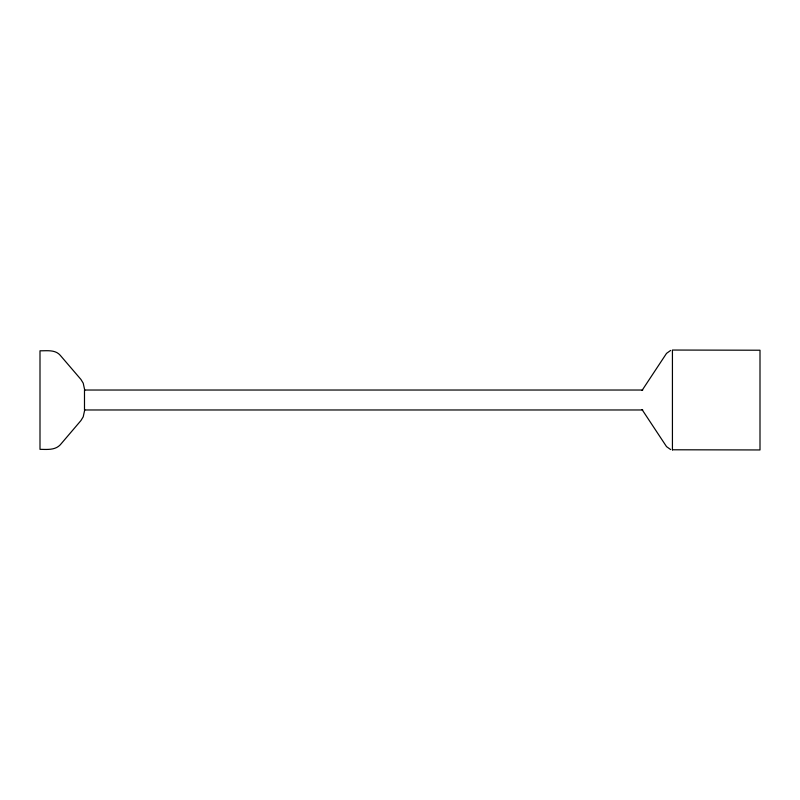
<?xml version="1.0" encoding="UTF-8"?>
<svg xmlns="http://www.w3.org/2000/svg" width="800" height="800" viewBox="0 0 800 800"><rect width="100%" height="100%" fill="white"/><g stroke="black" fill="none" stroke-linecap="round" stroke-linejoin="round"><path stroke-width="1.2" d="M84.76 409.73L83.22 416.83L80.92 420.58L60.22 444.86C54.98 450.39 46.88 449.4 40 449.34L40 350.8C46.81 350.92 55.2 349.43 60.22 355.28L80.92 379.42L83.22 383.17L84.76 390.27M642.03 390.46L666.53 353.38L670.65 350.43M642.74 390.03L84.49 390.03L84.49 409.97L642.74 409.97M672.43 449.78L760 449.95L760 350.22L672.43 350.05L672.43 449.95M670.65 449.57L666.53 446.62L642.03 409.54"/></g></svg>
